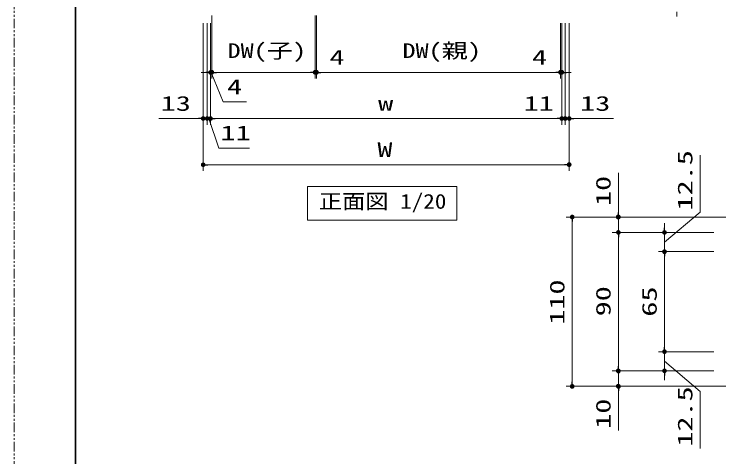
# Model space of a CAD drawing. Units: millimetres, scale not verified. Extents: x -1348 to 1306, y -607 to 607.
# Drawn here: x -1293 to -834.7, y -347.5 to -59.8 of the extents above; entities that cross this region are included whole.
import ezdxf
from ezdxf.enums import TextEntityAlignment as Align

# ---------------------------------------------------------------- set-up
doc = ezdxf.new("R2010")
doc.units = ezdxf.units.MM
doc.header["$LTSCALE"] = 5
doc.header["$PDMODE"] = 32
doc.header["$PDSIZE"] = 2.5
doc.linetypes.add('USER1', pattern=[2.5, 1.25, -0.25, 0.25, -0.25, 0.25, -0.25])
for name, color, linetype, lineweight in [('0-1_線(黄)', 2, 'Continuous', 15), ('0-3_陰線', 4, 'USER1', 9), ('1-1_寸法線', 3, 'Continuous', 13), ('1-4_DEFPOINTS', 7, 'Continuous', 5), ('1-5_0', 3, 'Continuous', 25), ('1-6_図面枠', 7, 'Continuous', 35)]:
    doc.layers.add(name, color=color, linetype=linetype, lineweight=lineweight)
doc.styles.add('ＭＳ ゴシック', font='')
doc.styles.get('ＭＳ ゴシック').set_extended_font_data('MS Gothic')

# ---------------------------------------------------------------- blocks, each defined once
blk = doc.blocks.new('_DOT')
at = {"layer": '1-5_0'}
blk.add_line((-2.5, 0), (-5, 0), dxfattribs=at)
for points in [[(0, 0), (-2.5, 0), (-2.48, 0.313)], [(0, 0), (-2.48, -0.313), (-2.5, 0)], [(0, 0), (-2.48, 0.313), (-2.421, 0.622)], [(0, 0), (-2.421, -0.622), (-2.48, -0.313)], [(0, 0), (-2.421, 0.622), (-2.324, 0.92)], [(0, 0), (-2.324, -0.92), (-2.421, -0.622)], [(0, 0), (-2.324, 0.92), (-2.191, 1.204)], [(0, 0), (-2.191, -1.204), (-2.324, -0.92)], [(0, 0), (-2.191, 1.204), (-2.023, 1.469)], [(0, 0), (-2.023, -1.469), (-2.191, -1.204)], [(0, 0), (-2.023, 1.469), (-1.822, 1.711)], [(0, 0), (-1.822, -1.711), (-2.023, -1.469)], [(0, 0), (-1.822, 1.711), (-1.594, 1.926)], [(0, 0), (-1.594, -1.926), (-1.822, -1.711)], [(0, 0), (-1.594, 1.926), (-1.34, 2.111)], [(0, 0), (-1.34, -2.111), (-1.594, -1.926)], [(0, 0), (-1.34, 2.111), (-1.064, 2.262)], [(0, 0), (-1.064, -2.262), (-1.34, -2.111)], [(0, 0), (-1.064, 2.262), (-0.773, 2.378)], [(0, 0), (-0.773, -2.378), (-1.064, -2.262)], [(0, 0), (-0.773, 2.378), (-0.468, 2.456)], [(0, 0), (-0.468, -2.456), (-0.773, -2.378)], [(0, 0), (-0.468, 2.456), (-0.157, 2.495)], [(0, 0), (-0.157, -2.495), (-0.468, -2.456)], [(0, 0), (-0.157, 2.495), (0.157, 2.495)], [(0, 0), (0.157, -2.495), (-0.157, -2.495)], [(0, 0), (0.157, 2.495), (0.468, 2.456)], [(0, 0), (0.468, 2.456), (0.773, 2.378)], [(0, 0), (0.773, 2.378), (1.064, 2.262)], [(0, 0), (1.064, 2.262), (1.34, 2.111)], [(0, 0), (1.34, 2.111), (1.594, 1.926)], [(0, 0), (1.594, 1.926), (1.822, 1.711)], [(0, 0), (1.822, 1.711), (2.023, 1.469)], [(0, 0), (2.023, 1.469), (2.191, 1.204)], [(0, 0), (2.191, 1.204), (2.324, 0.92)], [(0, 0), (2.324, 0.92), (2.421, 0.622)], [(0, 0), (2.421, 0.622), (2.48, 0.313)], [(0, 0), (2.48, 0.313), (2.5, 0)], [(0, 0), (0.468, -2.456), (0.157, -2.495)], [(0, 0), (0.773, -2.378), (0.468, -2.456)], [(0, 0), (1.064, -2.262), (0.773, -2.378)], [(0, 0), (1.34, -2.111), (1.064, -2.262)], [(0, 0), (1.594, -1.926), (1.34, -2.111)], [(0, 0), (1.822, -1.711), (1.594, -1.926)], [(0, 0), (2.023, -1.469), (1.822, -1.711)], [(0, 0), (2.191, -1.204), (2.023, -1.469)], [(0, 0), (2.324, -0.92), (2.191, -1.204)], [(0, 0), (2.421, -0.622), (2.324, -0.92)], [(0, 0), (2.48, -0.313), (2.421, -0.622)], [(0, 0), (2.5, 0), (2.48, -0.313)]]:
    blk.add_solid(points, dxfattribs=at)

msp = doc.modelspace()

# ---------------------------------------------------------------- linework, layer by layer
at = {"layer": '0-1_線(黄)'}
msp.add_lwpolyline([(-1102.224, -171.765), (-1005.059, -171.765), (-1005.059, -193.6), (-1102.224, -193.6)], close=True, dxfattribs=at)
at = {"layer": '0-3_陰線'}
msp.add_line((-1292.964, -594), (-1292.964, 594), dxfattribs=at)
at = {"layer": '1-1_寸法線'}
for p, q in [((-862.03, -58.244), (-862.03, -61.244)), ((-1164.43, -60.644), (-1164.43, -101.644)), ((-1097.23, -60.644), (-1097.23, -101.644)), ((-1097.23, -60.644), (-1097.23, -101.644)), ((-1096.43, -60.644), (-1096.43, -101.644)), ((-1096.43, -60.644), (-1096.43, -101.644)), ((-1170.03, -65.644), (-1170.03, -161.644)), ((-1170.03, -65.644), (-1170.03, -131.644)), ((-1167.43, -65.644), (-1167.43, -131.644)), ((-1167.43, -65.644), (-1167.43, -131.644)), ((-1165.23, -65.644), (-1165.23, -131.644)), ((-1165.23, -65.644), (-1165.23, -101.644)), ((-1165.23, -65.644), (-1165.23, -131.644)), ((-1164.43, -65.644), (-1164.43, -101.644)), ((-937.63, -65.644), (-937.63, -101.644)), ((-937.63, -65.644), (-937.63, -101.644)), ((-936.83, -65.644), (-936.83, -131.644)), ((-936.83, -65.644), (-936.83, -131.644)), ((-936.83, -65.644), (-936.83, -101.644)), ((-934.63, -65.644), (-934.63, -131.644)), ((-934.63, -65.644), (-934.63, -131.644)), ((-932.03, -65.644), (-932.03, -161.644)), ((-932.03, -65.644), (-932.03, -131.644)), ((-1168.23, -97.644), (-1171.23, -97.644)), ((-1165.23, -97.644), (-1164.43, -97.644)), ((-1165.23, -97.644), (-1164.43, -97.644)), ((-1161.43, -97.644), (-1158.43, -97.644)), ((-1161.43, -97.644), (-1100.23, -97.644)), ((-1100.23, -97.644), (-1103.23, -97.644)), ((-1097.23, -97.644), (-1096.43, -97.644)), ((-1093.43, -97.644), (-940.63, -97.644)), ((-1093.43, -97.644), (-1075.287, -97.644)), ((-940.63, -97.644), (-958.773, -97.644)), ((-936.83, -97.644), (-937.63, -97.644)), ((-933.83, -97.644), (-930.83, -97.644)), ((-1173.03, -127.644), (-1198.792, -127.644)), ((-1170.43, -127.644), (-1173.43, -127.644)), ((-1167.43, -127.644), (-1170.03, -127.644)), ((-1167.43, -127.644), (-1165.23, -127.644)), ((-1167.43, -127.644), (-1165.23, -127.644)), ((-1164.43, -127.644), (-1161.43, -127.644)), ((-1162.23, -127.644), (-939.83, -127.644)), ((-1162.23, -127.644), (-1159.23, -127.644)), ((-939.83, -127.644), (-962.735, -127.644)), ((-937.63, -127.644), (-940.63, -127.644)), ((-934.63, -127.644), (-936.83, -127.644)), ((-934.63, -127.644), (-932.03, -127.644)), ((-931.63, -127.644), (-928.63, -127.644)), ((-929.03, -127.644), (-903.268, -127.644)), ((-1167.03, -157.644), (-935.03, -157.644)), ((-900.053, -188.619), (-900.053, -162.858)), ((-779.551, -191.619), (-934.053, -191.619)), ((-838.053, -191.619), (-904.053, -191.619)), ((-900.053, -201.619), (-900.053, -191.619)), ((-930.053, -194.619), (-930.053, -298.619)), ((-870.053, -198.619), (-870.053, -195.619)), ((-838.053, -201.619), (-904.053, -201.619)), ((-838.053, -201.619), (-904.053, -201.619)), ((-838.053, -201.619), (-874.053, -201.619)), ((-870.053, -201.619), (-870.053, -214.119)), ((-870.053, -201.619), (-870.053, -214.119)), ((-900.053, -204.619), (-900.053, -288.619)), ((-900.053, -204.619), (-900.053, -207.619)), ((-838.053, -214.119), (-874.053, -214.119)), ((-838.053, -214.119), (-874.053, -214.119)), ((-870.053, -276.119), (-870.053, -217.119)), ((-870.053, -217.119), (-870.053, -220.119)), ((-870.053, -276.119), (-870.053, -273.119)), ((-838.053, -279.119), (-874.053, -279.119)), ((-838.053, -279.119), (-874.053, -279.119)), ((-870.053, -291.619), (-870.053, -279.119)), ((-870.053, -291.619), (-870.053, -279.119)), ((-900.053, -288.619), (-900.053, -285.619)), ((-838.053, -291.619), (-904.053, -291.619)), ((-838.053, -291.619), (-904.053, -291.619)), ((-900.053, -291.619), (-900.053, -301.619)), ((-838.053, -291.619), (-874.053, -291.619)), ((-870.053, -294.619), (-870.053, -297.619)), ((-779.551, -301.619), (-934.053, -301.619)), ((-838.053, -301.619), (-904.053, -301.619)), ((-900.053, -304.619), (-900.053, -330.381))]:
    msp.add_line(p, q, dxfattribs=at)
for points in [[(-1164.83, -97.644), (-1157.044, -116.831), (-1141.901, -116.831)], [(-1166.33, -127.644), (-1159.873, -146.831), (-1139.968, -146.831)], [(-870.053, -207.869), (-846.878, -188.547), (-846.878, -151.499)], [(-870.053, -285.369), (-846.878, -304.973), (-846.878, -342.021)]]:
    msp.add_lwpolyline(points, dxfattribs=at)
at = {"layer": '1-4_DEFPOINTS'}
for p in [(-1164.43, -97.644), (-1097.23, -97.644), (-1096.43, -97.644), (-937.63, -97.644), (-936.83, -97.644), (-1170.03, -127.644), (-1167.43, -127.644), (-936.83, -127.644), (-934.63, -127.644), (-932.03, -127.644), (-932.03, -157.644), (-900.053, -191.619), (-870.053, -214.119), (-870.053, -214.119), (-870.053, -279.119), (-900.053, -291.619), (-930.053, -301.619), (-900.053, -301.619)]:
    msp.add_point(p, dxfattribs=at)
at = {"layer": '1-6_図面枠'}
msp.add_lwpolyline([(-1252.964, -554), (347.036, -554), (347.036, 554), (-1252.964, 554)], close=True, dxfattribs=at)

# ---------------------------------------------------------------- block references
at = {"layer": '1-1_寸法線', "xscale": 0.6, "yscale": 0.6}
for p in [(-1165.23, -97.644), (-1097.23, -97.644), (-1097.23, -97.644), (-937.63, -97.644), (-937.63, -97.644), (-1170.03, -127.644), (-1167.43, -127.644), (-936.83, -127.644), (-936.83, -127.644), (-934.63, -127.644), (-932.03, -157.644)]:
    msp.add_blockref('_DOT', p, dxfattribs=at)
for p, rotation in [((-1164.43, -97.644), 180), ((-1164.43, -97.644), 180), ((-1096.43, -97.644), 180), ((-1096.43, -97.644), 180), ((-936.83, -97.644), 180), ((-1167.43, -127.644), 180), ((-1165.23, -127.644), 180), ((-1165.23, -127.644), 180), ((-934.63, -127.644), 180), ((-932.03, -127.644), 180), ((-1170.03, -157.644), 180), ((-930.053, -191.619), 90), ((-900.053, -191.619), 270), ((-900.053, -201.619), 90), ((-900.053, -201.619), 90), ((-870.053, -201.619), 270), ((-870.053, -214.119), 90), ((-870.053, -214.119), 90), ((-870.053, -279.119), 270), ((-870.053, -279.119), 270), ((-900.053, -291.619), 270), ((-900.053, -291.619), 270), ((-870.053, -291.619), 90), ((-930.053, -301.619), 270), ((-900.053, -301.619), 90)]:
    msp.add_blockref('_DOT', p, dxfattribs=dict(at, rotation=rotation))

# ---------------------------------------------------------------- texts
at = {"layer": '0-1_線(黄)', "style": 'ＭＳ ゴシック', "width": 1.15}
msp.add_text('正面図 1/20', height=9.621, dxfattribs=at).set_placement((-1094.784, -189.144), align=Align.BOTTOM_LEFT)
at = {"layer": '1-1_寸法線', "style": 'ＭＳ ゴシック'}
for s, width, p in [('DW(子)', 1.3, (-1154.163, -91.209)), ('DW(親)', 1.3, (-1040.411, -91.209)), ('4', 1.5, (-1087.858, -95.495)), ('4', 1.5, (-956.201, -95.495)), ('4', 1.5, (-1154.472, -114.681)), ('13', 1.5, (-1197.649, -125.495)), ('11', 1.5, (-961.592, -125.495)), ('13', 1.5, (-924.887, -125.495)), ('w', 1.5, (-1056.268, -125.495)), ('11', 1.5, (-1158.73, -144.681)), ('W', 1.5, (-1056.744, -155.495))]:
    msp.add_text(s, height=9.604, dxfattribs=dict(at, width=width)).set_placement(p, align=Align.BOTTOM_LEFT)
at = {"layer": '1-1_寸法線', "style": 'ＭＳ ゴシック', "width": 1.5}
for s, p in [('12.5', (-849.027, -187.404)), ('10', (-902.202, -184.477)), ('110', (-932.202, -261.619)), ('90', (-902.202, -256.143)), ('65', (-872.202, -256.381)), ('12.5', (-849.027, -340.878)), ('10', (-902.202, -329.238))]:
    msp.add_text(s, height=9.604, rotation=90, dxfattribs=at).set_placement(p, align=Align.BOTTOM_LEFT)

doc.saveas('drawing.dxf')
